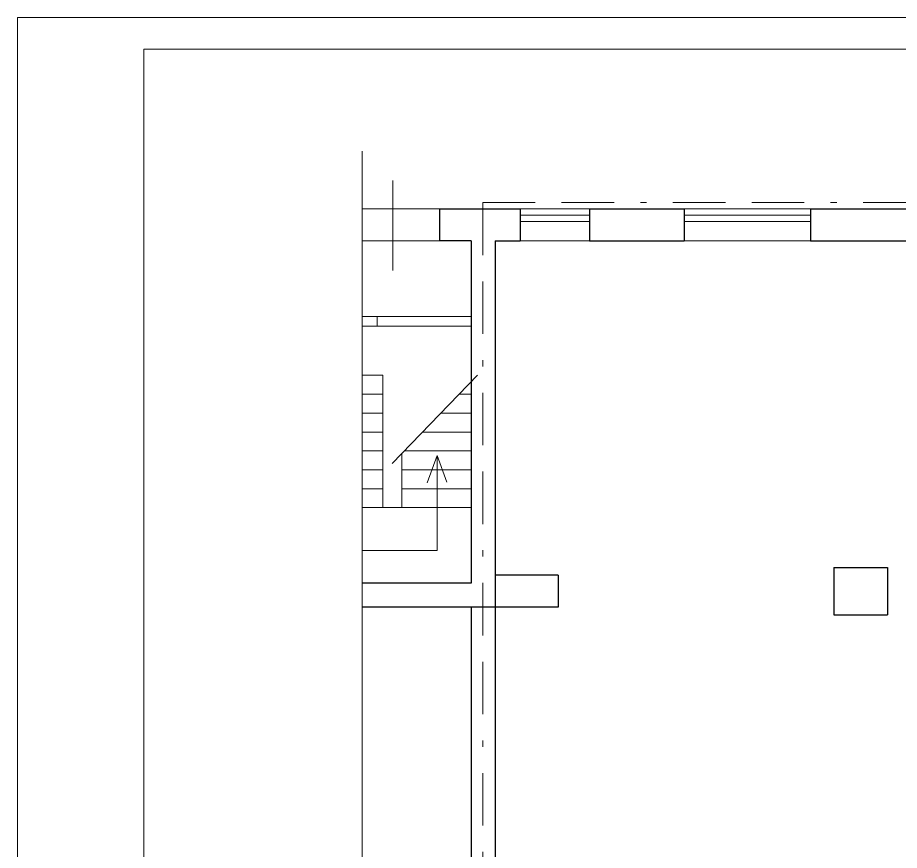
# Model space of a CAD drawing. Header units: metres. Extents: x -472 to 201, y -446 to -235.
# Drawn here: x -182.86 to -168.87, y -326.21 to -313 of the extents above; entities that cross this region are included whole.
import ezdxf

# ---------------------------------------------------------------- set-up
doc = ezdxf.new("R2010")
doc.units = ezdxf.units.M
doc.header["$MEASUREMENT"] = 0
doc.linetypes.add('( Border )', pattern=[1.751, 0.5, -0.25, 0.5, -0.25, 0.001, -0.25])
doc.layers.add('Level 50', color=7, linetype='Continuous', lineweight=0)
doc.layers.add('Level 63', color=7, linetype='Continuous', lineweight=0)

# ---------------------------------------------------------------- blocks, each defined once
blk = doc.blocks.new('*U15')
at = {"color": 7, "linetype": 'Continuous', "lineweight": 30}
for p, q in [((-0.425, 0.375), (-0.425, -0.375)), ((-0.425, 0.375), (0.425, 0.375)), ((0.425, 0.375), (0.425, -0.375)), ((-0.425, -0.375), (0.425, -0.375))]:
    blk.add_line(p, q, dxfattribs=at)

msp = doc.modelspace()

# ---------------------------------------------------------------- linework, layer by layer
at = {"color": 7, "linetype": 'Continuous', "lineweight": 0}
for p, q in [((-177.391, -315.115), (-177.391, -331.23)), ((-174.884, -316.13), (-173.784, -316.13)), ((-172.284, -316.13), (-170.284, -316.13)), ((-174.884, -316.23), (-173.784, -316.23)), ((-172.284, -316.23), (-170.284, -316.23)), ((-177.391, -318.67), (-177.064, -318.67)), ((-177.064, -318.67), (-177.064, -320.77)), ((-175.565, -318.667), (-176.917, -320.071)), ((-177.391, -318.97), (-177.064, -318.97)), ((-175.857, -318.97), (-175.664, -318.97)), ((-177.391, -319.27), (-177.064, -319.27)), ((-176.146, -319.27), (-175.664, -319.27)), ((-177.391, -319.57), (-177.064, -319.57)), ((-176.435, -319.57), (-175.664, -319.57)), ((-177.391, -319.87), (-177.064, -319.87)), ((-176.764, -319.913), (-176.764, -320.77)), ((-176.724, -319.87), (-175.664, -319.87)), ((-176.202, -319.945), (-176.362, -320.376)), ((-176.202, -319.945), (-176.049, -320.368)), ((-177.391, -320.17), (-177.064, -320.17)), ((-176.764, -320.17), (-175.664, -320.17)), ((-177.391, -320.47), (-177.064, -320.47)), ((-176.764, -320.47), (-175.664, -320.47)), ((-177.391, -320.77), (-175.664, -320.77))]:
    msp.add_line(p, q, dxfattribs=at)
at = {"color": 7, "linetype": 'Continuous', "lineweight": 13}
for p, q in [((-176.908, -315.579), (-176.908, -317.009)), ((-177.391, -316.03), (-176.164, -316.03)), ((-174.884, -316.03), (-173.784, -316.03)), ((-172.284, -316.03), (-170.284, -316.03)), ((-176.164, -316.54), (-177.391, -316.54)), ((-173.784, -316.54), (-174.884, -316.54)), ((-170.284, -316.54), (-172.284, -316.54)), ((-177.391, -317.74), (-175.664, -317.74)), ((-177.156, -317.74), (-177.156, -317.89)), ((-177.391, -317.89), (-175.664, -317.89))]:
    msp.add_line(p, q, dxfattribs=at)
at = {"color": 7, "linetype": 'Continuous', "lineweight": 30}
for p, q in [((-176.164, -316.03), (-176.164, -316.54)), ((-176.164, -316.03), (-174.884, -316.03)), ((-174.884, -316.03), (-174.884, -316.54)), ((-173.784, -316.03), (-173.784, -316.54)), ((-173.784, -316.03), (-172.284, -316.03)), ((-172.284, -316.03), (-172.284, -316.54)), ((-170.284, -316.03), (-170.284, -316.54)), ((-170.284, -316.03), (-168.684, -316.03)), ((-175.664, -316.54), (-176.164, -316.54)), ((-175.664, -316.54), (-175.664, -321.97)), ((-175.284, -316.54), (-174.884, -316.54)), ((-175.284, -316.54), (-175.284, -327.63)), ((-173.784, -316.54), (-172.284, -316.54)), ((-170.284, -316.54), (-168.684, -316.54)), ((-174.284, -321.84), (-175.284, -321.84)), ((-174.284, -321.84), (-174.284, -322.35)), ((-175.664, -321.97), (-177.391, -321.97)), ((-174.284, -322.35), (-177.391, -322.35)), ((-175.664, -322.35), (-175.664, -327.63))]:
    msp.add_line(p, q, dxfattribs=at)
at = {"color": 1, "linetype": '( Border )', "lineweight": 13, "ltscale": 1.666667}
for q in [(-163.495, -315.93), (-175.48, -330.076)]:
    msp.add_line((-175.48, -315.93), q, dxfattribs=at)
at = {"color": 7, "linetype": 'Continuous', "lineweight": 0, "flags": 128}
msp.add_lwpolyline([(-177.391, -321.452), (-176.202, -321.452), (-176.202, -319.945)], dxfattribs=at)
at = {"layer": 'Level 50', "color": 7, "linetype": 'Continuous', "lineweight": 13}
for q in [(-121.857, -313.497), (-180.857, -341.497)]:
    msp.add_line((-180.857, -313.497), q, dxfattribs=at)
at = {"layer": 'Level 63', "color": 7, "linetype": 'Continuous', "lineweight": 0, "flags": 128}
msp.add_lwpolyline([(-121.357, -341.997), (-182.857, -341.997), (-182.857, -312.997), (-121.357, -312.997), (-121.357, -341.997)], close=True, dxfattribs=at)

# ---------------------------------------------------------------- block references
at = {"color": 7, "linetype": 'Continuous', "lineweight": 30}
msp.add_blockref('*U15', (-169.484, -322.095), dxfattribs=at)

doc.saveas('drawing.dxf')
